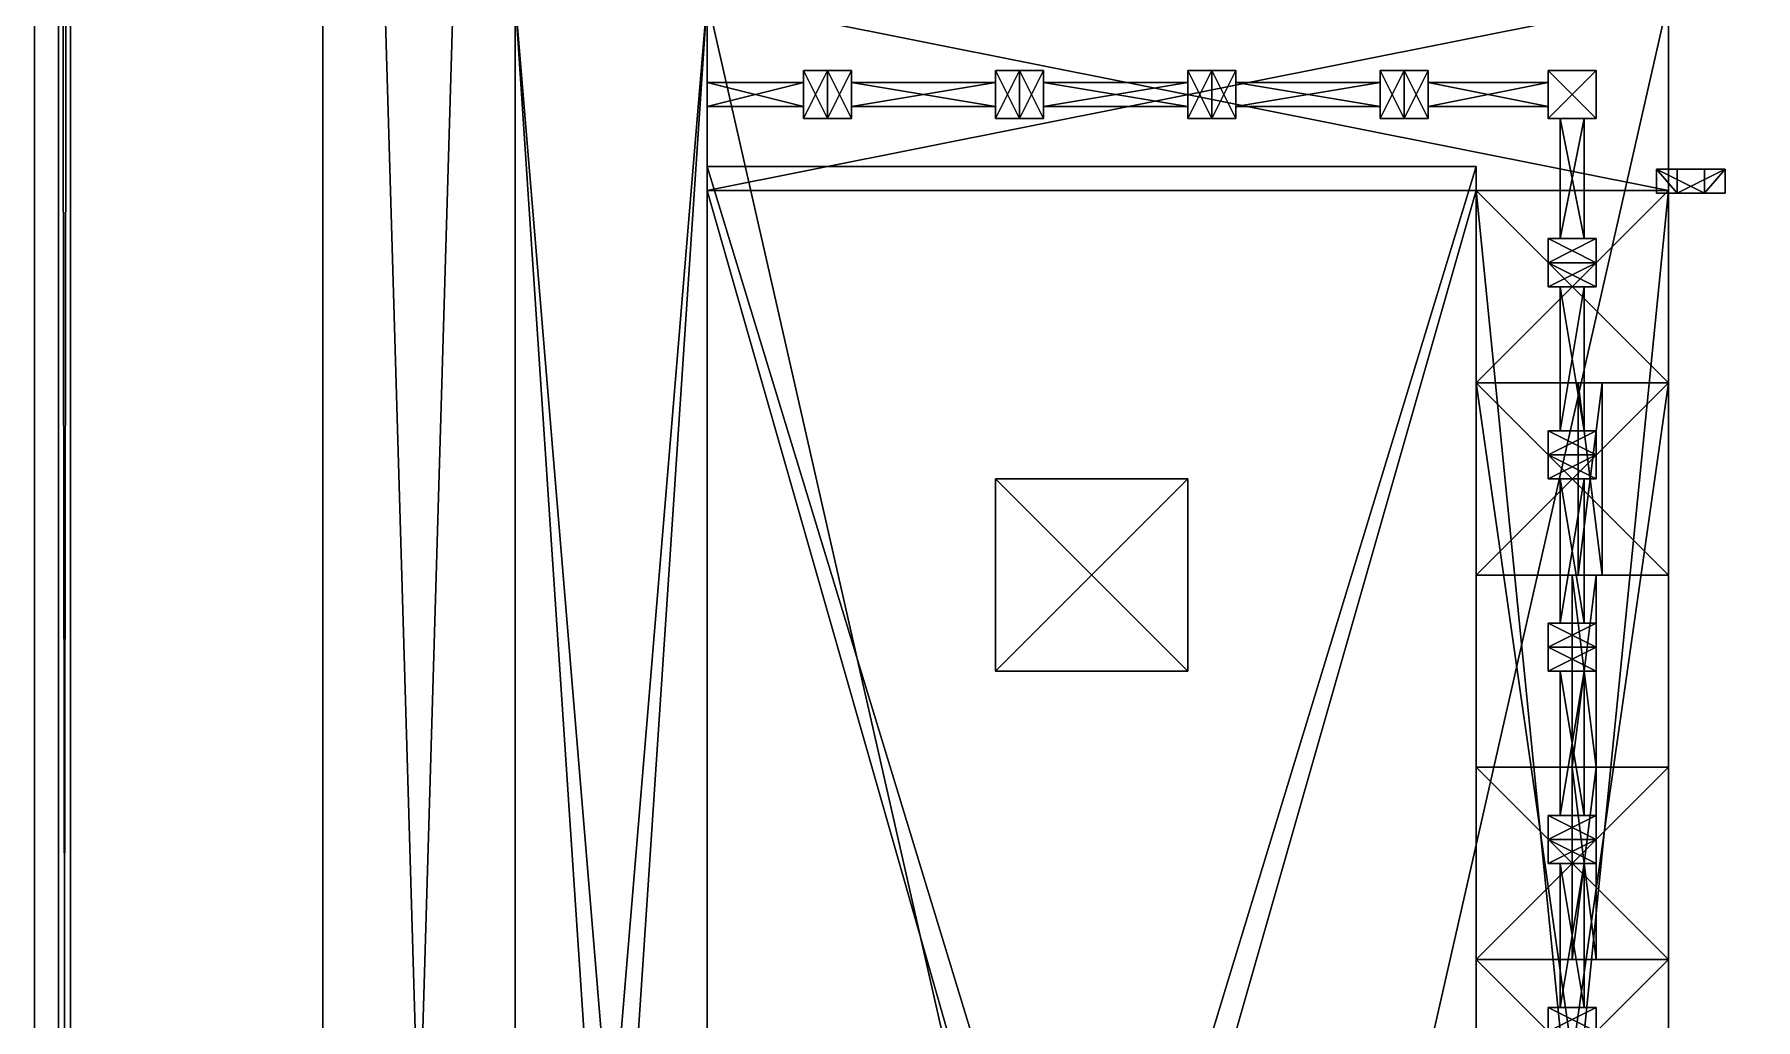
# Model space of a CAD drawing. Extents: x -1088 to 1104, y -640 to 640.
# Drawn here: x -1088 to -801.5, y -10 to 154 of the extents above; entities that cross this region are included whole.
import ezdxf

# ---------------------------------------------------------------- set-up
doc = ezdxf.new("R2010")
doc.units = 0

msp = doc.modelspace()

# ---------------------------------------------------------------- meshes
at = {"layer": 'OBJECT057', "color": 50}
mesh = msp.add_polyface(dxfattribs=at)
corners = [(-830, 80, 190), (-830, 56, 190), (-834, 56, 190), (-834, 80, 190), (-834, 80, 184), (-834, 56, 184), (-830, 56, 184), (-830, 80, 184)]
mesh.append_faces([[corners[k] for k in face] for face in [(1, 3, 0), (5, 7, 4), (3, 7, 0), (5, 1, 6), (0, 6, 1), (4, 2, 5)]], dxfattribs={"vtx0": -1})
mesh.append_faces([[corners[k] for k in face] for face in [(1, 2, 3), (5, 6, 7), (3, 4, 7), (5, 2, 1), (0, 7, 6), (4, 3, 2)]], dxfattribs={"vtx2": -1})
at = {"layer": 'OBJECT058', "color": 50}
mesh = msp.add_polyface(dxfattribs=at)
corners = [(-830, 80, 204), (-830, 56, 204), (-834, 56, 204), (-834, 80, 204), (-834, 80, 198), (-834, 56, 198), (-830, 56, 198), (-830, 80, 198)]
mesh.append_faces([[corners[k] for k in face] for face in [(1, 3, 0), (5, 7, 4), (3, 7, 0), (5, 1, 6), (0, 6, 1), (4, 2, 5)]], dxfattribs={"vtx0": -1})
mesh.append_faces([[corners[k] for k in face] for face in [(1, 2, 3), (5, 6, 7), (3, 4, 7), (5, 2, 1), (0, 7, 6), (4, 3, 2)]], dxfattribs={"vtx2": -1})
at = {"layer": 'OBJECT059', "color": 50}
mesh = msp.add_polyface(dxfattribs=at)
corners = [(-828, 64, 144), (-828, 32, 144), (-832, 32, 144), (-832, 64, 144), (-832, 64, 112), (-832, 32, 112), (-828, 32, 112), (-828, 64, 112)]
mesh.append_faces([[corners[k] for k in face] for face in [(1, 3, 0), (5, 7, 4), (3, 7, 0), (5, 1, 6), (0, 6, 1), (4, 2, 5)]], dxfattribs={"vtx0": -1})
mesh.append_faces([[corners[k] for k in face] for face in [(1, 2, 3), (5, 6, 7), (3, 4, 7), (5, 2, 1), (0, 7, 6), (4, 3, 2)]], dxfattribs={"vtx2": -1})
at = {"layer": 'OBJECT061', "color": 50}
mesh = msp.add_polyface(dxfattribs=at)
corners = [(-828, 56, 208), (-828, 52, 208), (-836, 52, 208), (-836, 56, 208), (-836, 56, 176), (-836, 52, 176), (-828, 52, 176), (-828, 56, 176)]
mesh.append_faces([[corners[k] for k in face] for face in [(1, 3, 0), (5, 7, 4), (3, 7, 0), (5, 1, 6), (0, 6, 1), (4, 2, 5)]], dxfattribs={"vtx0": -1})
mesh.append_faces([[corners[k] for k in face] for face in [(1, 2, 3), (5, 6, 7), (3, 4, 7), (5, 2, 1), (0, 7, 6), (4, 3, 2)]], dxfattribs={"vtx2": -1})
at = {"layer": 'OBJECT062', "color": 50}
mesh = msp.add_polyface(dxfattribs=at)
corners = [(-828, 84, 208), (-828, 80, 208), (-836, 80, 208), (-836, 84, 208), (-836, 84, 176), (-836, 80, 176), (-828, 80, 176), (-828, 84, 176)]
mesh.append_faces([[corners[k] for k in face] for face in [(1, 3, 0), (5, 7, 4), (3, 7, 0), (5, 1, 6), (0, 6, 1), (4, 2, 5)]], dxfattribs={"vtx0": -1})
mesh.append_faces([[corners[k] for k in face] for face in [(1, 2, 3), (5, 6, 7), (3, 4, 7), (5, 2, 1), (0, 7, 6), (4, 3, 2)]], dxfattribs={"vtx2": -1})
at = {"layer": 'OBJECT063', "color": 50}
mesh = msp.add_polyface(dxfattribs=at)
corners = [(-830, 48, 190), (-830, 24, 190), (-834, 24, 190), (-834, 48, 190), (-834, 48, 184), (-834, 24, 184), (-830, 24, 184), (-830, 48, 184)]
mesh.append_faces([[corners[k] for k in face] for face in [(1, 3, 0), (5, 7, 4), (3, 7, 0), (5, 1, 6), (0, 6, 1), (4, 2, 5)]], dxfattribs={"vtx0": -1})
mesh.append_faces([[corners[k] for k in face] for face in [(1, 2, 3), (5, 6, 7), (3, 4, 7), (5, 2, 1), (0, 7, 6), (4, 3, 2)]], dxfattribs={"vtx2": -1})
at = {"layer": 'OBJECT064', "color": 50}
mesh = msp.add_polyface(dxfattribs=at)
corners = [(-830, 48, 204), (-830, 24, 204), (-834, 24, 204), (-834, 48, 204), (-834, 48, 198), (-834, 24, 198), (-830, 24, 198), (-830, 48, 198)]
mesh.append_faces([[corners[k] for k in face] for face in [(1, 3, 0), (5, 7, 4), (3, 7, 0), (5, 1, 6), (0, 6, 1), (4, 2, 5)]], dxfattribs={"vtx0": -1})
mesh.append_faces([[corners[k] for k in face] for face in [(1, 2, 3), (5, 6, 7), (3, 4, 7), (5, 2, 1), (0, 7, 6), (4, 3, 2)]], dxfattribs={"vtx2": -1})
at = {"layer": 'OBJECT065', "color": 50}
mesh = msp.add_polyface(dxfattribs=at)
corners = [(-828, 24, 208), (-828, 20, 208), (-836, 20, 208), (-836, 24, 208), (-836, 24, 176), (-836, 20, 176), (-828, 20, 176), (-828, 24, 176)]
mesh.append_faces([[corners[k] for k in face] for face in [(1, 3, 0), (5, 7, 4), (3, 7, 0), (5, 1, 6), (0, 6, 1), (4, 2, 5)]], dxfattribs={"vtx0": -1})
mesh.append_faces([[corners[k] for k in face] for face in [(1, 2, 3), (5, 6, 7), (3, 4, 7), (5, 2, 1), (0, 7, 6), (4, 3, 2)]], dxfattribs={"vtx2": -1})
at = {"layer": 'OBJECT066', "color": 50}
mesh = msp.add_polyface(dxfattribs=at)
corners = [(-828, 52, 208), (-828, 48, 208), (-836, 48, 208), (-836, 52, 208), (-836, 52, 176), (-836, 48, 176), (-828, 48, 176), (-828, 52, 176)]
mesh.append_faces([[corners[k] for k in face] for face in [(1, 3, 0), (5, 7, 4), (3, 7, 0), (5, 1, 6), (0, 6, 1), (4, 2, 5)]], dxfattribs={"vtx0": -1})
mesh.append_faces([[corners[k] for k in face] for face in [(1, 2, 3), (5, 6, 7), (3, 4, 7), (5, 2, 1), (0, 7, 6), (4, 3, 2)]], dxfattribs={"vtx2": -1})
at = {"layer": 'OBJECT067', "color": 50}
mesh = msp.add_polyface(dxfattribs=at)
corners = [(-830, 16, 190), (-830, -8, 190), (-834, -8, 190), (-834, 16, 190), (-834, 16, 184), (-834, -8, 184), (-830, -8, 184), (-830, 16, 184)]
mesh.append_faces([[corners[k] for k in face] for face in [(1, 3, 0), (5, 7, 4), (3, 7, 0), (5, 1, 6), (0, 6, 1), (4, 2, 5)]], dxfattribs={"vtx0": -1})
mesh.append_faces([[corners[k] for k in face] for face in [(1, 2, 3), (5, 6, 7), (3, 4, 7), (5, 2, 1), (0, 7, 6), (4, 3, 2)]], dxfattribs={"vtx2": -1})
at = {"layer": 'OBJECT068', "color": 50}
mesh = msp.add_polyface(dxfattribs=at)
corners = [(-830, 16, 204), (-830, -8, 204), (-834, -8, 204), (-834, 16, 204), (-834, 16, 198), (-834, -8, 198), (-830, -8, 198), (-830, 16, 198)]
mesh.append_faces([[corners[k] for k in face] for face in [(1, 3, 0), (5, 7, 4), (3, 7, 0), (5, 1, 6), (0, 6, 1), (4, 2, 5)]], dxfattribs={"vtx0": -1})
mesh.append_faces([[corners[k] for k in face] for face in [(1, 2, 3), (5, 6, 7), (3, 4, 7), (5, 2, 1), (0, 7, 6), (4, 3, 2)]], dxfattribs={"vtx2": -1})
at = {"layer": 'OBJECT069', "color": 50}
mesh = msp.add_polyface(dxfattribs=at)
corners = [(-828, -8, 208), (-828, -12, 208), (-836, -12, 208), (-836, -8, 208), (-836, -8, 176), (-836, -12, 176), (-828, -12, 176), (-828, -8, 176)]
mesh.append_faces([[corners[k] for k in face] for face in [(1, 3, 0), (5, 7, 4), (3, 7, 0), (5, 1, 6), (0, 6, 1), (4, 2, 5)]], dxfattribs={"vtx0": -1})
mesh.append_faces([[corners[k] for k in face] for face in [(1, 2, 3), (5, 6, 7), (3, 4, 7), (5, 2, 1), (0, 7, 6), (4, 3, 2)]], dxfattribs={"vtx2": -1})
at = {"layer": 'OBJECT085', "color": 50}
mesh = msp.add_polyface(dxfattribs=at)
corners = [(-827, 96, 112), (-827, 64, 112), (-831, 64, 112), (-831, 96, 112), (-831, 96, 80), (-831, 64, 80), (-827, 64, 80), (-827, 96, 80)]
mesh.append_faces([[corners[k] for k in face] for face in [(1, 3, 0), (5, 7, 4), (3, 7, 0), (5, 1, 6), (0, 6, 1), (4, 2, 5)]], dxfattribs={"vtx0": -1})
mesh.append_faces([[corners[k] for k in face] for face in [(1, 2, 3), (5, 6, 7), (3, 4, 7), (5, 2, 1), (0, 7, 6), (4, 3, 2)]], dxfattribs={"vtx2": -1})
at = {"layer": 'OBJECT087', "color": 50}
mesh = msp.add_polyface(dxfattribs=at)
corners = [(-828, 20, 208), (-828, 16, 208), (-836, 16, 208), (-836, 20, 208), (-836, 20, 176), (-836, 16, 176), (-828, 16, 176), (-828, 20, 176)]
mesh.append_faces([[corners[k] for k in face] for face in [(1, 3, 0), (5, 7, 4), (3, 7, 0), (5, 1, 6), (0, 6, 1), (4, 2, 5)]], dxfattribs={"vtx0": -1})
mesh.append_faces([[corners[k] for k in face] for face in [(1, 2, 3), (5, 6, 7), (3, 4, 7), (5, 2, 1), (0, 7, 6), (4, 3, 2)]], dxfattribs={"vtx2": -1})
at = {"layer": 'OBJECT090', "color": 50}
mesh = msp.add_polyface(dxfattribs=at)
corners = [(-828, 32, 112), (-828, 0, 112), (-832, 0, 112), (-832, 32, 112), (-832, 32, 80), (-832, 0, 80), (-828, 0, 80), (-828, 32, 80)]
mesh.append_faces([[corners[k] for k in face] for face in [(1, 3, 0), (5, 7, 4), (3, 7, 0), (5, 1, 6), (0, 6, 1), (4, 2, 5)]], dxfattribs={"vtx0": -1})
mesh.append_faces([[corners[k] for k in face] for face in [(1, 2, 3), (5, 6, 7), (3, 4, 7), (5, 2, 1), (0, 7, 6), (4, 3, 2)]], dxfattribs={"vtx2": -1})
at = {"layer": 'OBJECT116', "color": 50}
mesh = msp.add_polyface(dxfattribs=at)
corners = [(-976, 160, 48), (-816, 160, 48), (-816, -544, 48), (-976, -544, 48), (-976, -544, 16), (-816, -544, 16), (-816, 160, 16), (-976, 160, 16)]
mesh.append_faces([[corners[k] for k in face] for face in [(1, 3, 0), (5, 7, 4), (3, 7, 0), (5, 1, 6), (0, 6, 1), (4, 2, 5)]], dxfattribs={"vtx0": -1})
mesh.append_faces([[corners[k] for k in face] for face in [(1, 2, 3), (5, 6, 7), (3, 4, 7), (5, 2, 1), (0, 7, 6), (4, 3, 2)]], dxfattribs={"vtx2": -1})
at = {"layer": 'OBJECT118', "color": 50}
mesh = msp.add_polyface(dxfattribs=at)
corners = [(-976, 160, 176), (-816, 160, 176), (-816, 128, 176), (-976, 128, 176), (-976, 128, 48), (-816, 128, 48), (-816, 160, 48), (-976, 160, 48)]
mesh.append_faces([[corners[k] for k in face] for face in [(1, 3, 0), (5, 7, 4), (3, 7, 0), (5, 1, 6), (0, 6, 1), (4, 2, 5)]], dxfattribs={"vtx0": -1})
mesh.append_faces([[corners[k] for k in face] for face in [(1, 2, 3), (5, 6, 7), (3, 4, 7), (5, 2, 1), (0, 7, 6), (4, 3, 2)]], dxfattribs={"vtx2": -1})
at = {"layer": 'OBJECT1191', "color": 50}
mesh = msp.add_polyface(dxfattribs=at)
corners = [(-816, 352, 48), (-720, 352, 48), (-720, -192, 48), (-816, -192, 48), (-816, -192, 16), (-720, -192, 16), (-720, 352, 16), (-816, 352, 16)]
mesh.append_faces([[corners[k] for k in face] for face in [(1, 3, 0), (5, 7, 4), (3, 7, 0), (5, 1, 6), (0, 6, 1), (4, 2, 5)]], dxfattribs={"vtx0": -1})
mesh.append_faces([[corners[k] for k in face] for face in [(1, 2, 3), (5, 6, 7), (3, 4, 7), (5, 2, 1), (0, 7, 6), (4, 3, 2)]], dxfattribs={"vtx2": -1})
at = {"layer": 'OBJECT175', "color": 50}
mesh = msp.add_polyface(dxfattribs=at)
corners = [(-928, 80, 160), (-896, 80, 160), (-896, 48, 160), (-928, 48, 160), (-928, 48, 144), (-896, 48, 144), (-896, 80, 144), (-928, 80, 144)]
mesh.append_faces([[corners[k] for k in face] for face in [(1, 3, 0), (5, 7, 4), (3, 7, 0), (5, 1, 6), (0, 6, 1), (4, 2, 5)]], dxfattribs={"vtx0": -1})
mesh.append_faces([[corners[k] for k in face] for face in [(1, 2, 3), (5, 6, 7), (3, 4, 7), (5, 2, 1), (0, 7, 6), (4, 3, 2)]], dxfattribs={"vtx2": -1})
at = {"layer": 'OBJECT185', "color": 50}
mesh = msp.add_polyface(dxfattribs=at)
corners = [(-976, 128, 160), (-848, 128, 160), (-848, -320, 160), (-976, -320, 160), (-976, -320, 48), (-848, -320, 48), (-848, 128, 48), (-976, 128, 48)]
mesh.append_faces([[corners[k] for k in face] for face in [(1, 3, 0), (5, 7, 4), (3, 7, 0), (5, 1, 6), (0, 6, 1), (4, 2, 5)]], dxfattribs={"vtx0": -1})
mesh.append_faces([[corners[k] for k in face] for face in [(1, 2, 3), (5, 6, 7), (3, 4, 7), (5, 2, 1), (0, 7, 6), (4, 3, 2)]], dxfattribs={"vtx2": -1})
at = {"layer": 'OBJECT197', "color": 50}
mesh = msp.add_polyface(dxfattribs=at)
corners = [(-1084, -640, 832), (-1084, 640, 832), (1092, 640, 832), (1092, -640, 832), (-1084, 640, 830), (-1084, -640, 830), (1092, -640, 830), (1092, 640, 830)]
mesh.append_faces([[corners[k] for k in face] for face in [(1, 3, 0), (1, 5, 4), (3, 7, 6), (2, 4, 7), (0, 6, 5), (5, 7, 4)]], dxfattribs={"vtx0": -1})
mesh.append_faces([[corners[k] for k in face] for face in [(1, 2, 3), (1, 0, 5), (3, 2, 7), (2, 1, 4), (0, 3, 6), (5, 6, 7)]], dxfattribs={"vtx2": -1})
at = {"layer": 'OBJECT200', "color": 50}
mesh = msp.add_polyface(dxfattribs=at)
corners = [(-1084, -640, 830), (-1084, -640, -126), (-1084, 640, -126), (-1084, 640, 830), (-1082, 640, -126), (-1082, 640, 830), (-1082, -640, -126), (-1082, -640, 830)]
mesh.append_faces([[corners[k] for k in face] for face in [(1, 3, 0), (2, 5, 3), (1, 7, 6), (3, 7, 0), (1, 4, 2), (4, 7, 5)]], dxfattribs={"vtx0": -1})
mesh.append_faces([[corners[k] for k in face] for face in [(1, 2, 3), (2, 4, 5), (1, 0, 7), (3, 5, 7), (1, 6, 4), (4, 6, 7)]], dxfattribs={"vtx2": -1})
at = {"layer": 'OBJECT203', "color": 50}
mesh = msp.add_polyface(dxfattribs=at)
corners = [(-1088, 640, -128), (-1088, -640, -128), (1088, -640, -128), (1088, 640, -128), (-1088, -640, -126), (-1088, 640, -126), (1088, 640, -126), (1088, -640, -126)]
mesh.append_faces([[corners[k] for k in face] for face in [(1, 3, 0), (1, 5, 4), (3, 7, 6), (0, 6, 5), (2, 4, 7), (5, 7, 4)]], dxfattribs={"vtx0": -1})
mesh.append_faces([[corners[k] for k in face] for face in [(1, 2, 3), (1, 0, 5), (3, 2, 7), (0, 3, 6), (2, 1, 4), (5, 6, 7)]], dxfattribs={"vtx2": -1})
at = {"layer": 'OBJECT204', "color": 50}
mesh = msp.add_polyface(dxfattribs=at)
corners = [(-1008, 160, 240), (-976, 160, 240), (-976, -320, 240), (-1008, -320, 240), (-1008, -320, 48), (-976, -320, 48), (-976, 160, 48), (-1008, 160, 48)]
mesh.append_faces([[corners[k] for k in face] for face in [(1, 3, 0), (5, 7, 4), (3, 7, 0), (5, 1, 6), (0, 6, 1), (4, 2, 5)]], dxfattribs={"vtx0": -1})
mesh.append_faces([[corners[k] for k in face] for face in [(1, 2, 3), (5, 6, 7), (3, 4, 7), (5, 2, 1), (0, 7, 6), (4, 3, 2)]], dxfattribs={"vtx2": -1})
at = {"layer": 'OBJECT212', "color": 50}
mesh = msp.add_polyface(dxfattribs=at)
corners = [(-1008, -224, 256), (-1008, 160, 256), (-976, 160, 256), (-976, -224, 256), (-976, -224, 240), (-976, 160, 240), (-1008, 160, 240), (-1008, -224, 240)]
mesh.append_faces([[corners[k] for k in face] for face in [(1, 3, 0), (5, 7, 4), (3, 7, 0), (5, 1, 6), (0, 6, 1), (4, 2, 5)]], dxfattribs={"vtx0": -1})
mesh.append_faces([[corners[k] for k in face] for face in [(1, 2, 3), (5, 6, 7), (3, 4, 7), (5, 2, 1), (0, 7, 6), (4, 3, 2)]], dxfattribs={"vtx2": -1})
at = {"layer": 'OBJECT213', "color": 50}
mesh = msp.add_polyface(dxfattribs=at)
corners = [(-848, 128, 176), (-816, 128, 176), (-816, 96, 176), (-848, 96, 176), (-848, 96, 48), (-816, 96, 48), (-816, 128, 48), (-848, 128, 48)]
mesh.append_faces([[corners[k] for k in face] for face in [(1, 3, 0), (5, 7, 4), (3, 7, 0), (5, 1, 6), (0, 6, 1), (4, 2, 5)]], dxfattribs={"vtx0": -1})
mesh.append_faces([[corners[k] for k in face] for face in [(1, 2, 3), (5, 6, 7), (3, 4, 7), (5, 2, 1), (0, 7, 6), (4, 3, 2)]], dxfattribs={"vtx2": -1})
at = {"layer": 'OBJECT252', "color": 50}
mesh = msp.add_polyface(dxfattribs=at)
corners = [(-848, 96, 80), (-816, 96, 80), (-816, -128, 80), (-848, -128, 80), (-848, -128, 48), (-816, -128, 48), (-816, 96, 48), (-848, 96, 48)]
mesh.append_faces([[corners[k] for k in face] for face in [(1, 3, 0), (5, 7, 4), (3, 7, 0), (5, 1, 6), (0, 6, 1), (4, 2, 5)]], dxfattribs={"vtx0": -1})
mesh.append_faces([[corners[k] for k in face] for face in [(1, 2, 3), (5, 6, 7), (3, 4, 7), (5, 2, 1), (0, 7, 6), (4, 3, 2)]], dxfattribs={"vtx2": -1})
at = {"layer": 'OBJECT294', "color": 50}
mesh = msp.add_polyface(dxfattribs=at)
corners = [(-848, 128, 176), (-816, 128, 176), (-816, -192, 176), (-848, -192, 176), (-848, -192, 144), (-816, -192, 144), (-816, 128, 144), (-848, 128, 144)]
mesh.append_faces([[corners[k] for k in face] for face in [(1, 3, 0), (5, 7, 4), (3, 7, 0), (5, 1, 6), (0, 6, 1), (4, 2, 5)]], dxfattribs={"vtx0": -1})
mesh.append_faces([[corners[k] for k in face] for face in [(1, 2, 3), (5, 6, 7), (3, 4, 7), (5, 2, 1), (0, 7, 6), (4, 3, 2)]], dxfattribs={"vtx2": -1})
at = {"layer": 'OBJECT350', "color": 50}
mesh = msp.add_polyface(dxfattribs=at)
corners = [(-848, 0, 144), (-816, 0, 144), (-816, -32, 144), (-848, -32, 144), (-848, -32, 80), (-816, -32, 80), (-816, 0, 80), (-848, 0, 80)]
mesh.append_faces([[corners[k] for k in face] for face in [(1, 3, 0), (5, 7, 4), (3, 7, 0), (5, 1, 6), (0, 6, 1), (4, 2, 5)]], dxfattribs={"vtx0": -1})
mesh.append_faces([[corners[k] for k in face] for face in [(1, 2, 3), (5, 6, 7), (3, 4, 7), (5, 2, 1), (0, 7, 6), (4, 3, 2)]], dxfattribs={"vtx2": -1})
at = {"layer": 'OBJECT413', "color": 50}
mesh = msp.add_polyface(dxfattribs=at)
corners = [(-976, 146, 204), (-960, 146, 204), (-960, 142, 204), (-976, 142, 204), (-976, 142, 198), (-960, 142, 198), (-960, 146, 198), (-976, 146, 198)]
mesh.append_faces([[corners[k] for k in face] for face in [(1, 3, 0), (5, 7, 4), (3, 7, 0), (5, 1, 6), (0, 6, 1), (4, 2, 5)]], dxfattribs={"vtx0": -1})
mesh.append_faces([[corners[k] for k in face] for face in [(1, 2, 3), (5, 6, 7), (3, 4, 7), (5, 2, 1), (0, 7, 6), (4, 3, 2)]], dxfattribs={"vtx2": -1})
at = {"layer": 'OBJECT414', "color": 50}
mesh = msp.add_polyface(dxfattribs=at)
corners = [(-960, 148, 208), (-956, 148, 208), (-956, 140, 208), (-960, 140, 208), (-960, 140, 176), (-956, 140, 176), (-956, 148, 176), (-960, 148, 176)]
mesh.append_faces([[corners[k] for k in face] for face in [(1, 3, 0), (5, 7, 4), (3, 7, 0), (5, 1, 6), (0, 6, 1), (4, 2, 5)]], dxfattribs={"vtx0": -1})
mesh.append_faces([[corners[k] for k in face] for face in [(1, 2, 3), (5, 6, 7), (3, 4, 7), (5, 2, 1), (0, 7, 6), (4, 3, 2)]], dxfattribs={"vtx2": -1})
at = {"layer": 'OBJECT415', "color": 50}
mesh = msp.add_polyface(dxfattribs=at)
corners = [(-976, 146, 190), (-960, 146, 190), (-960, 142, 190), (-976, 142, 190), (-976, 142, 184), (-960, 142, 184), (-960, 146, 184), (-976, 146, 184)]
mesh.append_faces([[corners[k] for k in face] for face in [(1, 3, 0), (5, 7, 4), (3, 7, 0), (5, 1, 6), (0, 6, 1), (4, 2, 5)]], dxfattribs={"vtx0": -1})
mesh.append_faces([[corners[k] for k in face] for face in [(1, 2, 3), (5, 6, 7), (3, 4, 7), (5, 2, 1), (0, 7, 6), (4, 3, 2)]], dxfattribs={"vtx2": -1})
at = {"layer": 'OBJECT417', "color": 50}
mesh = msp.add_polyface(dxfattribs=at)
corners = [(-828, 120, 208), (-828, 116, 208), (-836, 116, 208), (-836, 120, 208), (-836, 120, 176), (-836, 116, 176), (-828, 116, 176), (-828, 120, 176)]
mesh.append_faces([[corners[k] for k in face] for face in [(1, 3, 0), (5, 7, 4), (3, 7, 0), (5, 1, 6), (0, 6, 1), (4, 2, 5)]], dxfattribs={"vtx0": -1})
mesh.append_faces([[corners[k] for k in face] for face in [(1, 2, 3), (5, 6, 7), (3, 4, 7), (5, 2, 1), (0, 7, 6), (4, 3, 2)]], dxfattribs={"vtx2": -1})
at = {"layer": 'OBJECT418', "color": 50}
mesh = msp.add_polyface(dxfattribs=at)
corners = [(-830, 140, 204), (-830, 120, 204), (-834, 120, 204), (-834, 140, 204), (-834, 140, 198), (-834, 120, 198), (-830, 120, 198), (-830, 140, 198)]
mesh.append_faces([[corners[k] for k in face] for face in [(1, 3, 0), (5, 7, 4), (3, 7, 0), (5, 1, 6), (0, 6, 1), (4, 2, 5)]], dxfattribs={"vtx0": -1})
mesh.append_faces([[corners[k] for k in face] for face in [(1, 2, 3), (5, 6, 7), (3, 4, 7), (5, 2, 1), (0, 7, 6), (4, 3, 2)]], dxfattribs={"vtx2": -1})
at = {"layer": 'OBJECT419', "color": 50}
mesh = msp.add_polyface(dxfattribs=at)
corners = [(-830, 140, 190), (-830, 120, 190), (-834, 120, 190), (-834, 140, 190), (-834, 140, 184), (-834, 120, 184), (-830, 120, 184), (-830, 140, 184)]
mesh.append_faces([[corners[k] for k in face] for face in [(1, 3, 0), (5, 7, 4), (3, 7, 0), (5, 1, 6), (0, 6, 1), (4, 2, 5)]], dxfattribs={"vtx0": -1})
mesh.append_faces([[corners[k] for k in face] for face in [(1, 2, 3), (5, 6, 7), (3, 4, 7), (5, 2, 1), (0, 7, 6), (4, 3, 2)]], dxfattribs={"vtx2": -1})
at = {"layer": 'OBJECT420', "color": 50}
mesh = msp.add_polyface(dxfattribs=at)
corners = [(-828, 148, 208), (-828, 140, 208), (-836, 140, 208), (-836, 148, 208), (-836, 148, 176), (-836, 140, 176), (-828, 140, 176), (-828, 148, 176)]
mesh.append_faces([[corners[k] for k in face] for face in [(1, 3, 0), (5, 7, 4), (3, 7, 0), (5, 1, 6), (0, 6, 1), (4, 2, 5)]], dxfattribs={"vtx0": -1})
mesh.append_faces([[corners[k] for k in face] for face in [(1, 2, 3), (5, 6, 7), (3, 4, 7), (5, 2, 1), (0, 7, 6), (4, 3, 2)]], dxfattribs={"vtx2": -1})
at = {"layer": 'OBJECT421', "color": 50}
mesh = msp.add_polyface(dxfattribs=at)
corners = [(-836, 142, 204), (-856, 142, 204), (-856, 146, 204), (-836, 146, 204), (-836, 146, 198), (-856, 146, 198), (-856, 142, 198), (-836, 142, 198)]
mesh.append_faces([[corners[k] for k in face] for face in [(1, 3, 0), (5, 7, 4), (3, 7, 0), (5, 1, 6), (0, 6, 1), (4, 2, 5)]], dxfattribs={"vtx0": -1})
mesh.append_faces([[corners[k] for k in face] for face in [(1, 2, 3), (5, 6, 7), (3, 4, 7), (5, 2, 1), (0, 7, 6), (4, 3, 2)]], dxfattribs={"vtx2": -1})
at = {"layer": 'OBJECT422', "color": 50}
mesh = msp.add_polyface(dxfattribs=at)
corners = [(-836, 142, 190), (-856, 142, 190), (-856, 146, 190), (-836, 146, 190), (-836, 146, 184), (-856, 146, 184), (-856, 142, 184), (-836, 142, 184)]
mesh.append_faces([[corners[k] for k in face] for face in [(1, 3, 0), (5, 7, 4), (3, 7, 0), (5, 1, 6), (0, 6, 1), (4, 2, 5)]], dxfattribs={"vtx0": -1})
mesh.append_faces([[corners[k] for k in face] for face in [(1, 2, 3), (5, 6, 7), (3, 4, 7), (5, 2, 1), (0, 7, 6), (4, 3, 2)]], dxfattribs={"vtx2": -1})
at = {"layer": 'OBJECT423', "color": 50}
mesh = msp.add_polyface(dxfattribs=at)
corners = [(-856, 140, 208), (-860, 140, 208), (-860, 148, 208), (-856, 148, 208), (-856, 148, 176), (-860, 148, 176), (-860, 140, 176), (-856, 140, 176)]
mesh.append_faces([[corners[k] for k in face] for face in [(1, 3, 0), (5, 7, 4), (3, 7, 0), (5, 1, 6), (0, 6, 1), (4, 2, 5)]], dxfattribs={"vtx0": -1})
mesh.append_faces([[corners[k] for k in face] for face in [(1, 2, 3), (5, 6, 7), (3, 4, 7), (5, 2, 1), (0, 7, 6), (4, 3, 2)]], dxfattribs={"vtx2": -1})
at = {"layer": 'OBJECT456', "color": 50}
mesh = msp.add_polyface(dxfattribs=at)
corners = [(-848, 96, 144), (-816, 96, 144), (-816, 64, 144), (-848, 64, 144), (-848, 64, 112), (-816, 64, 112), (-816, 96, 112), (-848, 96, 112)]
mesh.append_faces([[corners[k] for k in face] for face in [(1, 3, 0), (5, 7, 4), (3, 7, 0), (5, 1, 6), (0, 6, 1), (4, 2, 5)]], dxfattribs={"vtx0": -1})
mesh.append_faces([[corners[k] for k in face] for face in [(1, 2, 3), (5, 6, 7), (3, 4, 7), (5, 2, 1), (0, 7, 6), (4, 3, 2)]], dxfattribs={"vtx2": -1})
at = {"layer": 'OBJECT548', "color": 50}
mesh = msp.add_polyface(dxfattribs=at)
corners = [(-848, 32, 144), (-816, 32, 144), (-816, 0, 144), (-848, 0, 144), (-848, 0, 112), (-816, 0, 112), (-816, 32, 112), (-848, 32, 112)]
mesh.append_faces([[corners[k] for k in face] for face in [(1, 3, 0), (5, 7, 4), (3, 7, 0), (5, 1, 6), (0, 6, 1), (4, 2, 5)]], dxfattribs={"vtx0": -1})
mesh.append_faces([[corners[k] for k in face] for face in [(1, 2, 3), (5, 6, 7), (3, 4, 7), (5, 2, 1), (0, 7, 6), (4, 3, 2)]], dxfattribs={"vtx2": -1})
at = {"layer": 'OBJECT550', "color": 50}
mesh = msp.add_polyface(dxfattribs=at)
corners = [(-806.536011, 127.584, 113), (-810, 127.584, 115), (-810, 131.584, 115), (-806.536011, 131.584, 113), (-814.536011, 131.584, 99.143501), (-818, 131.584, 101.143997), (-818, 127.584, 101.143997), (-814.536011, 127.584, 99.143501)]
mesh.append_faces([[corners[k] for k in face] for face in [(1, 3, 0), (5, 7, 4), (3, 7, 0), (5, 1, 6), (0, 6, 1), (4, 2, 5)]], dxfattribs={"vtx0": -1})
mesh.append_faces([[corners[k] for k in face] for face in [(1, 2, 3), (5, 6, 7), (3, 4, 7), (5, 2, 1), (0, 7, 6), (4, 3, 2)]], dxfattribs={"vtx2": -1})
at = {"layer": 'OBJECT556', "color": 50}
mesh = msp.add_polyface(dxfattribs=at)
corners = [(-976, -288, 176), (-976, 132, 176), (-848, 132, 176), (-848, -288, 176), (-848, -288, 160), (-848, 132, 160), (-976, 132, 160), (-976, -288, 160)]
mesh.append_faces([[corners[k] for k in face] for face in [(1, 3, 0), (5, 7, 4), (3, 7, 0), (5, 1, 6), (0, 6, 1), (4, 2, 5)]], dxfattribs={"vtx0": -1})
mesh.append_faces([[corners[k] for k in face] for face in [(1, 2, 3), (5, 6, 7), (3, 4, 7), (5, 2, 1), (0, 7, 6), (4, 3, 2)]], dxfattribs={"vtx2": -1})
at = {"layer": 'OBJECT571', "color": 50}
mesh = msp.add_polyface(dxfattribs=at)
corners = [(-828, 88, 208), (-828, 84, 208), (-836, 84, 208), (-836, 88, 208), (-836, 88, 176), (-836, 84, 176), (-828, 84, 176), (-828, 88, 176)]
mesh.append_faces([[corners[k] for k in face] for face in [(1, 3, 0), (5, 7, 4), (3, 7, 0), (5, 1, 6), (0, 6, 1), (4, 2, 5)]], dxfattribs={"vtx0": -1})
mesh.append_faces([[corners[k] for k in face] for face in [(1, 2, 3), (5, 6, 7), (3, 4, 7), (5, 2, 1), (0, 7, 6), (4, 3, 2)]], dxfattribs={"vtx2": -1})
at = {"layer": 'OBJECT572', "color": 50}
mesh = msp.add_polyface(dxfattribs=at)
corners = [(-830, 112, 204), (-830, 88, 204), (-834, 88, 204), (-834, 112, 204), (-834, 112, 198), (-834, 88, 198), (-830, 88, 198), (-830, 112, 198)]
mesh.append_faces([[corners[k] for k in face] for face in [(1, 3, 0), (5, 7, 4), (3, 7, 0), (5, 1, 6), (0, 6, 1), (4, 2, 5)]], dxfattribs={"vtx0": -1})
mesh.append_faces([[corners[k] for k in face] for face in [(1, 2, 3), (5, 6, 7), (3, 4, 7), (5, 2, 1), (0, 7, 6), (4, 3, 2)]], dxfattribs={"vtx2": -1})
at = {"layer": 'OBJECT573', "color": 50}
mesh = msp.add_polyface(dxfattribs=at)
corners = [(-830, 112, 190), (-830, 88, 190), (-834, 88, 190), (-834, 112, 190), (-834, 112, 184), (-834, 88, 184), (-830, 88, 184), (-830, 112, 184)]
mesh.append_faces([[corners[k] for k in face] for face in [(1, 3, 0), (5, 7, 4), (3, 7, 0), (5, 1, 6), (0, 6, 1), (4, 2, 5)]], dxfattribs={"vtx0": -1})
mesh.append_faces([[corners[k] for k in face] for face in [(1, 2, 3), (5, 6, 7), (3, 4, 7), (5, 2, 1), (0, 7, 6), (4, 3, 2)]], dxfattribs={"vtx2": -1})
at = {"layer": 'OBJECT581', "color": 50}
mesh = msp.add_polyface(dxfattribs=at)
corners = [(-888, 146, 190), (-864, 146, 190), (-864, 142, 190), (-888, 142, 190), (-888, 142, 184), (-864, 142, 184), (-864, 146, 184), (-888, 146, 184)]
mesh.append_faces([[corners[k] for k in face] for face in [(1, 3, 0), (5, 7, 4), (3, 7, 0), (5, 1, 6), (0, 6, 1), (4, 2, 5)]], dxfattribs={"vtx0": -1})
mesh.append_faces([[corners[k] for k in face] for face in [(1, 2, 3), (5, 6, 7), (3, 4, 7), (5, 2, 1), (0, 7, 6), (4, 3, 2)]], dxfattribs={"vtx2": -1})
at = {"layer": 'OBJECT582', "color": 50}
mesh = msp.add_polyface(dxfattribs=at)
corners = [(-892, 148, 208), (-888, 148, 208), (-888, 140, 208), (-892, 140, 208), (-892, 140, 176), (-888, 140, 176), (-888, 148, 176), (-892, 148, 176)]
mesh.append_faces([[corners[k] for k in face] for face in [(1, 3, 0), (5, 7, 4), (3, 7, 0), (5, 1, 6), (0, 6, 1), (4, 2, 5)]], dxfattribs={"vtx0": -1})
mesh.append_faces([[corners[k] for k in face] for face in [(1, 2, 3), (5, 6, 7), (3, 4, 7), (5, 2, 1), (0, 7, 6), (4, 3, 2)]], dxfattribs={"vtx2": -1})
at = {"layer": 'OBJECT583', "color": 50}
mesh = msp.add_polyface(dxfattribs=at)
corners = [(-864, 148, 208), (-860, 148, 208), (-860, 140, 208), (-864, 140, 208), (-864, 140, 176), (-860, 140, 176), (-860, 148, 176), (-864, 148, 176)]
mesh.append_faces([[corners[k] for k in face] for face in [(1, 3, 0), (5, 7, 4), (3, 7, 0), (5, 1, 6), (0, 6, 1), (4, 2, 5)]], dxfattribs={"vtx0": -1})
mesh.append_faces([[corners[k] for k in face] for face in [(1, 2, 3), (5, 6, 7), (3, 4, 7), (5, 2, 1), (0, 7, 6), (4, 3, 2)]], dxfattribs={"vtx2": -1})
at = {"layer": 'OBJECT584', "color": 50}
mesh = msp.add_polyface(dxfattribs=at)
corners = [(-888, 146, 204), (-864, 146, 204), (-864, 142, 204), (-888, 142, 204), (-888, 142, 198), (-864, 142, 198), (-864, 146, 198), (-888, 146, 198)]
mesh.append_faces([[corners[k] for k in face] for face in [(1, 3, 0), (5, 7, 4), (3, 7, 0), (5, 1, 6), (0, 6, 1), (4, 2, 5)]], dxfattribs={"vtx0": -1})
mesh.append_faces([[corners[k] for k in face] for face in [(1, 2, 3), (5, 6, 7), (3, 4, 7), (5, 2, 1), (0, 7, 6), (4, 3, 2)]], dxfattribs={"vtx2": -1})
at = {"layer": 'OBJECT585', "color": 50}
mesh = msp.add_polyface(dxfattribs=at)
corners = [(-920, 146, 190), (-896, 146, 190), (-896, 142, 190), (-920, 142, 190), (-920, 142, 184), (-896, 142, 184), (-896, 146, 184), (-920, 146, 184)]
mesh.append_faces([[corners[k] for k in face] for face in [(1, 3, 0), (5, 7, 4), (3, 7, 0), (5, 1, 6), (0, 6, 1), (4, 2, 5)]], dxfattribs={"vtx0": -1})
mesh.append_faces([[corners[k] for k in face] for face in [(1, 2, 3), (5, 6, 7), (3, 4, 7), (5, 2, 1), (0, 7, 6), (4, 3, 2)]], dxfattribs={"vtx2": -1})
at = {"layer": 'OBJECT586', "color": 50}
mesh = msp.add_polyface(dxfattribs=at)
corners = [(-924, 148, 208), (-920, 148, 208), (-920, 140, 208), (-924, 140, 208), (-924, 140, 176), (-920, 140, 176), (-920, 148, 176), (-924, 148, 176)]
mesh.append_faces([[corners[k] for k in face] for face in [(1, 3, 0), (5, 7, 4), (3, 7, 0), (5, 1, 6), (0, 6, 1), (4, 2, 5)]], dxfattribs={"vtx0": -1})
mesh.append_faces([[corners[k] for k in face] for face in [(1, 2, 3), (5, 6, 7), (3, 4, 7), (5, 2, 1), (0, 7, 6), (4, 3, 2)]], dxfattribs={"vtx2": -1})
at = {"layer": 'OBJECT587', "color": 50}
mesh = msp.add_polyface(dxfattribs=at)
corners = [(-896, 148, 208), (-892, 148, 208), (-892, 140, 208), (-896, 140, 208), (-896, 140, 176), (-892, 140, 176), (-892, 148, 176), (-896, 148, 176)]
mesh.append_faces([[corners[k] for k in face] for face in [(1, 3, 0), (5, 7, 4), (3, 7, 0), (5, 1, 6), (0, 6, 1), (4, 2, 5)]], dxfattribs={"vtx0": -1})
mesh.append_faces([[corners[k] for k in face] for face in [(1, 2, 3), (5, 6, 7), (3, 4, 7), (5, 2, 1), (0, 7, 6), (4, 3, 2)]], dxfattribs={"vtx2": -1})
at = {"layer": 'OBJECT588', "color": 50}
mesh = msp.add_polyface(dxfattribs=at)
corners = [(-920, 146, 204), (-896, 146, 204), (-896, 142, 204), (-920, 142, 204), (-920, 142, 198), (-896, 142, 198), (-896, 146, 198), (-920, 146, 198)]
mesh.append_faces([[corners[k] for k in face] for face in [(1, 3, 0), (5, 7, 4), (3, 7, 0), (5, 1, 6), (0, 6, 1), (4, 2, 5)]], dxfattribs={"vtx0": -1})
mesh.append_faces([[corners[k] for k in face] for face in [(1, 2, 3), (5, 6, 7), (3, 4, 7), (5, 2, 1), (0, 7, 6), (4, 3, 2)]], dxfattribs={"vtx2": -1})
at = {"layer": 'OBJECT589', "color": 50}
mesh = msp.add_polyface(dxfattribs=at)
corners = [(-952, 146, 190), (-928, 146, 190), (-928, 142, 190), (-952, 142, 190), (-952, 142, 184), (-928, 142, 184), (-928, 146, 184), (-952, 146, 184)]
mesh.append_faces([[corners[k] for k in face] for face in [(1, 3, 0), (5, 7, 4), (3, 7, 0), (5, 1, 6), (0, 6, 1), (4, 2, 5)]], dxfattribs={"vtx0": -1})
mesh.append_faces([[corners[k] for k in face] for face in [(1, 2, 3), (5, 6, 7), (3, 4, 7), (5, 2, 1), (0, 7, 6), (4, 3, 2)]], dxfattribs={"vtx2": -1})
at = {"layer": 'OBJECT590', "color": 50}
mesh = msp.add_polyface(dxfattribs=at)
corners = [(-956, 148, 208), (-952, 148, 208), (-952, 140, 208), (-956, 140, 208), (-956, 140, 176), (-952, 140, 176), (-952, 148, 176), (-956, 148, 176)]
mesh.append_faces([[corners[k] for k in face] for face in [(1, 3, 0), (5, 7, 4), (3, 7, 0), (5, 1, 6), (0, 6, 1), (4, 2, 5)]], dxfattribs={"vtx0": -1})
mesh.append_faces([[corners[k] for k in face] for face in [(1, 2, 3), (5, 6, 7), (3, 4, 7), (5, 2, 1), (0, 7, 6), (4, 3, 2)]], dxfattribs={"vtx2": -1})
at = {"layer": 'OBJECT591', "color": 50}
mesh = msp.add_polyface(dxfattribs=at)
corners = [(-928, 148, 208), (-924, 148, 208), (-924, 140, 208), (-928, 140, 208), (-928, 140, 176), (-924, 140, 176), (-924, 148, 176), (-928, 148, 176)]
mesh.append_faces([[corners[k] for k in face] for face in [(1, 3, 0), (5, 7, 4), (3, 7, 0), (5, 1, 6), (0, 6, 1), (4, 2, 5)]], dxfattribs={"vtx0": -1})
mesh.append_faces([[corners[k] for k in face] for face in [(1, 2, 3), (5, 6, 7), (3, 4, 7), (5, 2, 1), (0, 7, 6), (4, 3, 2)]], dxfattribs={"vtx2": -1})
at = {"layer": 'OBJECT592', "color": 50}
mesh = msp.add_polyface(dxfattribs=at)
corners = [(-952, 146, 204), (-928, 146, 204), (-928, 142, 204), (-952, 142, 204), (-952, 142, 198), (-928, 142, 198), (-928, 146, 198), (-952, 146, 198)]
mesh.append_faces([[corners[k] for k in face] for face in [(1, 3, 0), (5, 7, 4), (3, 7, 0), (5, 1, 6), (0, 6, 1), (4, 2, 5)]], dxfattribs={"vtx0": -1})
mesh.append_faces([[corners[k] for k in face] for face in [(1, 2, 3), (5, 6, 7), (3, 4, 7), (5, 2, 1), (0, 7, 6), (4, 3, 2)]], dxfattribs={"vtx2": -1})
at = {"layer": 'OBJECT681', "color": 50}
mesh = msp.add_polyface(dxfattribs=at)
corners = [(-1040, -577.263, 720), (-1040, 510.737, 720), (-1008, 510.737, 720), (-1008, -577.263, 720), (-1008, -577.263, 16), (-1008, 510.737, 16), (-1040, 510.737, 16), (-1040, -577.263, 16)]
mesh.append_faces([[corners[k] for k in face] for face in [(1, 3, 0), (5, 7, 4), (3, 7, 0), (5, 1, 6), (0, 6, 1), (4, 2, 5)]], dxfattribs={"vtx0": -1})
mesh.append_faces([[corners[k] for k in face] for face in [(1, 2, 3), (5, 6, 7), (3, 4, 7), (5, 2, 1), (0, 7, 6), (4, 3, 2)]], dxfattribs={"vtx2": -1})
at = {"layer": 'OBJECT969', "color": 50}
mesh = msp.add_polyface(dxfattribs=at)
corners = [(-828, 116, 208), (-828, 112, 208), (-836, 112, 208), (-836, 116, 208), (-836, 116, 176), (-836, 112, 176), (-828, 112, 176), (-828, 116, 176)]
mesh.append_faces([[corners[k] for k in face] for face in [(1, 3, 0), (5, 7, 4), (3, 7, 0), (5, 1, 6), (0, 6, 1), (4, 2, 5)]], dxfattribs={"vtx0": -1})
mesh.append_faces([[corners[k] for k in face] for face in [(1, 2, 3), (5, 6, 7), (3, 4, 7), (5, 2, 1), (0, 7, 6), (4, 3, 2)]], dxfattribs={"vtx2": -1})

doc.saveas('drawing.dxf')
